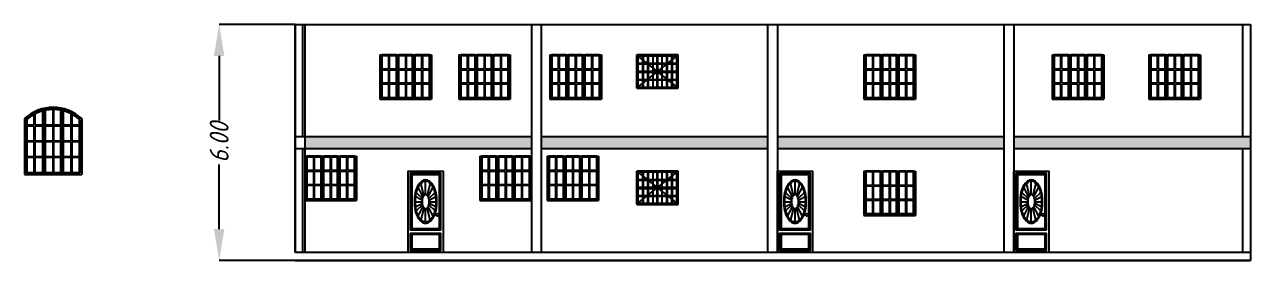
# Model space of a CAD drawing. Header units: millimetres. Extents: x 160413 to 1199701, y -1249241 to 191487.
# Drawn here: x 302335 to 333465, y -695135 to -689135 of the extents above; entities that cross this region are included whole.
import ezdxf

# ---------------------------------------------------------------- set-up
doc = ezdxf.new("R2010")
doc.units = ezdxf.units.MM
doc.header["$PDSIZE"] = -1
doc.styles.add('Geniso', font='geniso.shx', dxfattribs={"oblique": 15})
doc.dimstyles.new('Scale 1B2', dxfattribs={"dimscale": 0.32, "dimtxt": 1500, "dimasz": 2500, "dimexe": 0.18, "dimexo": 0.0625, "dimgap": 0.09, "dimtad": 0, "dimlfac": 0.001, "dimzin": 0, "dimdsep": 46, "dimtxsty": 'Geniso', "dimcen": 0.09, "dimclrd": 1, "dimclre": 1, "dimadec": 0, "dimazin": 0, "dimtfac": 1, "dimtofl": 0, "dimtmove": 0, "dimatfit": 3, "dimfxl": 1, "dimtolj": 1, "dimtzin": 0, "dimarcsym": 0})

# ---------------------------------------------------------------- blocks, each defined once
blk = doc.blocks.new('*D297')
at = {"color": 1, "lineweight": -2, "transparency": 16777216}
for p, q in [((309205, -689135), (307276, -689135)), ((307276, -689935), (307276, -691576)), ((307276, -694335), (307276, -692694)), ((309205, -695135), (307276, -695135))]:
    blk.add_line(p, q, dxfattribs=at)
at = {"color": 1, "transparency": 16777216}
for points in [[(307143, -689935), (307409, -689935), (307276, -689135)], [(307143, -694335), (307409, -694335), (307276, -695135)]]:
    blk.add_solid(points, dxfattribs=at)
at = {"layer": 'Defpoints', "color": 0, "transparency": 16777216}
for p in [(309205, -689135), (307276, -695135), (309205, -695135)]:
    blk.add_point(p, dxfattribs=at)
at = {"color": 0, "transparency": 16777216, "insert": (307276, -692135), "char_height": 480, "attachment_point": 5, "rotation": 90, "style": 'Geniso'}
blk.add_mtext('\\A1;6.00', dxfattribs=at)
blk = doc.blocks.new('Door - Fancy 36 in.')
for p, q in [((33.8, 81.8), (2.2, 81.8)), ((2.2, 81.8), (2.2, 23.2)), ((2.2, 81.8), (3.8, 80.2)), ((32.2, 80.2), (3.8, 80.2)), ((3.8, 80.2), (3.8, 24.8)), ((32.2, 80.2), (33.8, 81.8)), ((32.2, 24.8), (32.2, 80.2)), ((33.8, 23.2), (33.8, 81.8)), ((15.3, 57.8), (10.3, 67.5)), ((16.3, 59.2), (13.2, 71.3)), ((18, 59.8), (18, 73.6)), ((22.8, 71.3), (19.7, 59.1)), ((20.7, 57.7), (25.7, 67.5)), ((7, 52.5), (14.4, 52.5)), ((14.4, 54.2), (7.4, 57.7)), ((7.4, 47.3), (14.4, 50.8)), ((8.2, 62), (14.7, 55.7)), ((27.8, 62), (21.4, 55.8)), ((28.6, 47.3), (21.5, 50.8)), ((21.6, 54.2), (28.6, 57.7)), ((21.7, 52.5), (28.9, 52.5)), ((14.7, 49.3), (8.2, 43)), ((10.3, 37.6), (15.3, 47.2)), ((16.3, 45.9), (13.2, 33.8)), ((18, 31.6), (18, 45.2)), ((22.8, 33.8), (19.7, 45.9)), ((25.7, 37.6), (20.7, 47.3)), ((21.3, 49.3), (27.8, 43)), ((3.8, 24.8), (2.2, 23.2)), ((33.8, 23.2), (2.2, 23.2)), ((2.2, 20.2), (33.8, 20.2)), ((2.2, 20.2), (2.2, 2.2)), ((2.2, 20.2), (3.8, 18.8)), ((3.8, 24.8), (32.2, 24.8)), ((32.2, 18.8), (3.8, 18.8)), ((3.8, 18.8), (3.8, 3.8)), ((33.8, 23.2), (32.2, 24.8)), ((32.2, 24.8), (32.2, 24.8)), ((32.2, 18.8), (33.8, 20.2)), ((32.2, 3.8), (32.2, 18.8)), ((33.8, 2.2), (33.8, 20.2)), ((3.8, 3.8), (2.2, 2.2)), ((2.2, 2.2), (33.8, 2.2)), ((3.8, 3.8), (32.2, 3.8)), ((33.8, 2.2), (32.2, 3.8))]:
    blk.add_line(p, q)
blk.add_lwpolyline([(0, 0), (0, 84), (36, 84), (36, 0)], close=True)
at = {"linetype": 'Continuous'}
for points in [[(18, 30.2, 0.169807), (22, 31.6, 0.105036), (26.2, 36.8, 0.066925), (28.7, 43.5, 0.05307), (29.6, 52.6, 0.05307), (28.7, 61.6, 0.066925), (26.2, 68.4, 0.105036), (22, 73.5, 0.169807), (18, 74.9, 0.169807), (14, 73.5, 0.105036), (9.8, 68.4, 0.066925), (7.3, 61.6, 0.05307), (6.4, 52.6, 0.05307), (7.3, 43.5, 0.066925), (9.8, 36.8, 0.105036), (14, 31.6, 0.169807)], [(18, 31.6, 0.169807), (21.7, 32.9, 0.105036), (25.7, 37.7, 0.066925), (28, 44.1, 0.05307), (28.9, 52.6, 0.05307), (28, 61.1, 0.066925), (25.7, 67.4, 0.105036), (21.7, 72.3, 0.169807), (18, 73.6, 0.169807), (14.3, 72.3, 0.105036), (10.3, 67.4, 0.066925), (8, 61.1, 0.05307), (7.1, 52.6, 0.05307), (8, 44.1, 0.066925), (10.3, 37.7, 0.105036), (14.3, 32.9, 0.169807)], [(18, 45.2, 0.173818), (19.2, 45.7, 0.104363), (20.6, 47.3, 0.065303), (21.4, 49.6, 0.051449), (21.7, 52.5, 0.051449), (21.4, 55.5, 0.065303), (20.6, 57.7, 0.104363), (19.2, 59.4, 0.173818), (18, 59.8, 0.173818), (16.8, 59.4, 0.104363), (15.4, 57.7, 0.065303), (14.6, 55.5, 0.051449), (14.3, 52.5, 0.051449), (14.6, 49.6, 0.065303), (15.4, 47.3, 0.104363), (16.8, 45.7, 0.173818)]]:
    blk.add_lwpolyline(points, format="xyb", close=True, dxfattribs=at)
blk.add_circle((30, 39), 1.25)
blk.add_point((32.2, 80.2))
blk = doc.blocks.new('A$C7B1C3008')
for p, q in [((1.157, 3.14), (1.157, 4.041)), ((1.197, 0.09), (1.197, 4.051)), ((1.297, 0.09), (1.297, 4.074)), ((1.335, 3.14), (1.335, 4.082)), ((1.814, 2.123), (1.814, 4.129)), ((1.874, 2.123), (1.874, 4.129)), ((2.305, 3.14), (2.305, 4.082)), ((2.343, 0.09), (2.343, 4.074)), ((2.443, 0.09), (2.443, 4.051)), ((2.483, 3.14), (2.483, 4.041)), ((0, 3.548), (0, 0)), ((0.1, 3.504), (0.1, 0.09)), ((0.138, 3.487), (0.138, 3.14)), ((0.617, 3.14), (0.138, 3.14)), ((0.617, 3.14), (0.617, 3.824)), ((0.677, 3.14), (0.677, 3.856)), ((1.157, 3.14), (0.677, 3.14)), ((1.814, 3.14), (1.335, 3.14)), ((2.305, 3.14), (1.874, 3.14)), ((2.963, 3.14), (2.483, 3.14)), ((2.963, 2.123), (2.963, 3.856)), ((3.023, 2.123), (3.023, 3.824)), ((3.502, 3.14), (3.023, 3.14)), ((3.502, 3.14), (3.502, 3.487)), ((3.54, 3.504), (3.54, 0.09)), ((3.64, 3.548), (3.64, 0)), ((0.138, 3.08), (0.138, 2.123)), ((0.617, 3.08), (0.138, 3.08)), ((0.617, 2.123), (0.617, 3.08)), ((0.677, 2.123), (0.677, 3.08)), ((1.157, 3.08), (0.677, 3.08)), ((1.157, 2.123), (1.157, 3.08)), ((1.335, 2.123), (1.335, 3.08)), ((1.814, 3.08), (1.335, 3.08)), ((2.305, 3.08), (1.874, 3.08)), ((2.305, 2.123), (2.305, 3.08)), ((2.483, 2.123), (2.483, 3.08)), ((2.963, 3.08), (2.483, 3.08)), ((3.502, 3.08), (3.023, 3.08)), ((3.502, 2.123), (3.502, 3.08)), ((0.617, 2.123), (0.138, 2.123)), ((0.138, 2.063), (0.138, 1.126)), ((0.617, 2.063), (0.138, 2.063)), ((0.617, 1.126), (0.617, 2.063)), ((1.157, 2.123), (0.677, 2.123)), ((0.677, 1.126), (0.677, 2.063)), ((1.157, 2.063), (0.677, 2.063)), ((1.157, 1.126), (1.157, 2.063)), ((1.814, 2.123), (1.335, 2.123)), ((1.335, 1.126), (1.335, 2.063)), ((1.814, 2.063), (1.335, 2.063)), ((1.814, 1.126), (1.814, 2.063)), ((2.305, 2.123), (1.874, 2.123)), ((1.874, 1.126), (1.874, 2.063)), ((2.305, 2.063), (1.874, 2.063)), ((2.305, 1.126), (2.305, 2.063)), ((2.963, 2.123), (2.483, 2.123)), ((2.483, 1.126), (2.483, 2.063)), ((2.963, 2.063), (2.483, 2.063)), ((2.963, 0.128), (2.963, 2.063)), ((3.502, 2.123), (3.023, 2.123)), ((3.502, 2.063), (3.023, 2.063)), ((3.023, 0.128), (3.023, 2.063)), ((3.502, 1.126), (3.502, 2.063)), ((0.617, 1.126), (0.138, 1.126)), ((0.138, 1.066), (0.138, 0.128)), ((0.617, 1.066), (0.138, 1.066)), ((0.617, 0.128), (0.617, 1.066)), ((1.157, 1.126), (0.677, 1.126)), ((1.157, 1.066), (0.677, 1.066)), ((0.677, 0.128), (0.677, 1.066)), ((1.157, 0.128), (1.157, 1.066)), ((1.814, 1.126), (1.335, 1.126)), ((1.814, 1.066), (1.335, 1.066)), ((1.335, 0.128), (1.335, 1.066)), ((1.814, 0.128), (1.814, 1.066)), ((2.305, 1.126), (1.874, 1.126)), ((2.305, 1.066), (1.874, 1.066)), ((1.874, 0.128), (1.874, 1.066)), ((2.305, 0.128), (2.305, 1.066)), ((2.963, 1.126), (2.483, 1.126)), ((2.963, 1.066), (2.483, 1.066)), ((2.483, 0.128), (2.483, 1.066)), ((3.502, 1.126), (3.023, 1.126)), ((3.502, 1.066), (3.023, 1.066)), ((3.502, 0.128), (3.502, 1.066)), ((0.1, 0.09), (3.54, 0.09)), ((0.1, 0.09), (3.54, 0.09)), ((0.138, 0.128), (1.157, 0.128)), ((1.335, 0.128), (2.305, 0.128)), ((2.483, 0.128), (3.502, 0.128)), ((0, 0), (3.64, 0))]:
    blk.add_line(p, q)
for radius, start, end in [(2.662, 46.87469, 133.12531), (2.562, 47.83652, 132.16348), (2.524, 48.2179, 131.7821)]:
    blk.add_arc((1.82, 1.605), radius, start, end)
blk = doc.blocks.new('A$C68F70356')
for p, q in [((3.04, 2.452), (0, 2.452)), ((3.04, 2.452), (0, 2.452)), ((0, 2.452), (0, 0)), ((0, 0), (0, 2.452)), ((2.959, 2.372), (0.081, 2.372)), ((0.081, 0.081), (2.959, 2.372)), ((0.081, 2.372), (2.959, 0.081)), ((0.081, 2.372), (0.081, 0.081)), ((0.081, 1.838), (1.186, 1.838)), ((0.43, 2.372), (0.43, 1.838)), ((0.468, 2.372), (0.468, 1.838)), ((0.798, 2.372), (0.798, 1.838)), ((0.837, 2.372), (0.837, 1.838)), ((1.186, 2.372), (1.186, 1.266)), ((1.186, 1.838), (2.959, 1.838)), ((1.486, 2.372), (1.486, 1.838)), ((1.525, 2.372), (1.525, 1.838)), ((1.854, 2.372), (1.854, 1.266)), ((2.203, 2.372), (2.203, 1.838)), ((2.242, 2.372), (2.242, 1.838)), ((2.571, 2.372), (2.571, 1.838)), ((2.61, 2.372), (2.61, 1.838)), ((2.959, 0.081), (2.959, 2.372)), ((3.04, 0), (3.04, 2.452)), ((3.04, 0), (3.04, 2.452)), ((0.081, 1.8), (1.186, 1.8)), ((0.081, 1.266), (2.959, 1.266)), ((0.081, 1.186), (2.959, 1.186)), ((0.43, 1.8), (0.43, 1.266)), ((0.43, 1.186), (0.43, 0.653)), ((0.468, 1.8), (0.468, 1.266)), ((0.468, 1.186), (0.468, 0.653)), ((0.798, 1.8), (0.798, 1.266)), ((0.798, 1.186), (0.798, 0.653)), ((0.837, 1.8), (0.837, 1.266)), ((0.837, 1.186), (0.837, 0.653)), ((1.186, 1.8), (2.959, 1.8)), ((1.186, 1.186), (1.186, 0.081)), ((1.486, 1.8), (1.486, 1.266)), ((1.486, 1.186), (1.486, 0.653)), ((1.525, 1.8), (1.525, 1.266)), ((1.525, 1.186), (1.525, 0.653)), ((1.854, 1.186), (1.854, 0.081)), ((2.203, 1.8), (2.203, 1.266)), ((2.203, 1.186), (2.203, 0.653)), ((2.242, 1.8), (2.242, 1.266)), ((2.242, 1.186), (2.242, 0.653)), ((2.571, 1.8), (2.571, 1.266)), ((2.571, 1.186), (2.571, 0.653)), ((2.61, 1.8), (2.61, 1.266)), ((2.61, 1.186), (2.61, 0.653)), ((0, 0), (3.04, 0)), ((3.04, 0), (0, 0)), ((0.081, 0.653), (1.186, 0.653)), ((0.081, 0.614), (1.186, 0.614)), ((0.081, 0.081), (2.959, 0.081)), ((0.43, 0.614), (0.43, 0.081)), ((0.468, 0.614), (0.468, 0.081)), ((0.798, 0.614), (0.798, 0.081)), ((0.837, 0.614), (0.837, 0.081)), ((1.186, 0.653), (2.959, 0.653)), ((1.186, 0.614), (2.959, 0.614)), ((1.486, 0.614), (1.486, 0.081)), ((1.525, 0.614), (1.525, 0.081)), ((2.203, 0.614), (2.203, 0.081)), ((2.242, 0.614), (2.242, 0.081)), ((2.571, 0.614), (2.571, 0.081)), ((2.61, 0.614), (2.61, 0.081))]:
    blk.add_line(p, q)

msp = doc.modelspace()

# ---------------------------------------------------------------- hatches: boundary and pattern name
h = msp.add_hatch()
h.set_pattern_fill('AR-CONC', color=1)
h.set_pattern_definition([(50, (14421.2, -135050), (182.18467, -15.939086), [19.05, -209.55]), (355, (14421.2, -135050), (-35.24342, 191.056845), [15.24, -167.640584]), (100.451445, (14436.38, -135051.33), (146.941247, 175.11775), [16.19001, -178.090245]), (46.1842, (14421.2, -134999.2), (271.07904, -42.04233), [28.575, -314.325]), (96.635558, (14443.8, -135002.7), (237.40413, 247.42612), [24.28502, -267.13561]), (351.18415, (14421.2, -134999.2), (237.40413, 247.42612), [22.85997, -251.45973]), (21, (14446.6, -135011.9), (151.61439, -102.265198), [19.05, -209.55]), (326, (14446.6, -135011.9), (61.80203, 184.187966), [15.24, -167.64]), (71.451445, (14459.23, -135020.42), (213.41642, 81.92277), [16.19001, -178.08994]), (37.5, (14421.2, -135050), (3.088603, 84.555039), [0, -165.608, 0, -170.18, 0, -168.275]), (7.5, (14421.2, -135050), (66.819663, 100.180575), [0, -97.028, 0, -161.798, 0, -64.135]), (327.5, (14364.555, -135050), (135.590595, -5.728744), [0, -63.5, 0, -198.12, 0, -262.89]), (317.5, (14339.16, -135050), (148.129181, 25.42649), [0, -82.55, 0, -131.572, 0, -186.69])])
h.paths.add_polyline_path([(309455.066, -691985.372), (309455.066, -692285.372), (315205.066, -692285.372), (315205.066, -691985.372)])
h.paths.add_polyline_path([(321205.066, -692285.372), (321205.066, -691985.372), (315455.066, -691985.372), (315455.066, -692285.372)])
h.paths.add_polyline_path([(327205.066, -692285.372), (327205.066, -691985.372), (321455.066, -691985.372), (321455.066, -692285.372)])
h.paths.add_polyline_path([(327455.066, -691985.372), (327455.066, -692285.372), (333465.061, -692285.372), (333465.061, -691985.372)])

# ---------------------------------------------------------------- linework, layer by layer
at = {"color": 1}
for p, q in [((309205.066, -689135.372), (333465.061, -689135.372)), ((309205.066, -694935.372), (309205.066, -689135.372)), ((309405.066, -691985.372), (309405.066, -689135.372)), ((333265.061, -689135.372), (333265.061, -691985.372)), ((333465.061, -689135.372), (333465.061, -695135.372)), ((311360.923, -689906.893), (312669.21, -689906.893)), ((313360.923, -689906.893), (314669.21, -689906.893)), ((315675.923, -689906.893), (316984.21, -689906.893)), ((323650.923, -689906.893), (324959.21, -689906.893)), ((328430.438, -689906.893), (329738.726, -689906.893)), ((330884.091, -689906.893), (332192.378, -689906.893)), ((309205.066, -691985.372), (315205.066, -691985.372)), ((315455.066, -691985.372), (321205.066, -691985.372)), ((321455.066, -691985.372), (327205.066, -691985.372)), ((327455.066, -691985.372), (333465.061, -691985.372)), ((309205.066, -692285.372), (315205.066, -692285.372)), ((309405.066, -694935.372), (309405.066, -692285.372)), ((315455.066, -692285.372), (321205.066, -692285.372)), ((321455.066, -692285.372), (327205.066, -692285.372)), ((327455.066, -692285.372), (333465.061, -692285.372)), ((333265.061, -692285.372), (333265.061, -694935.372)), ((309455.066, -692485.372), (310763.354, -692485.372)), ((313896.779, -692485.372), (315205.066, -692485.372)), ((315605.066, -692485.372), (316913.354, -692485.372)), ((323650.923, -692861.028), (324959.21, -692861.028)), ((333465.061, -694935.372), (309205.066, -694935.372)), ((333465.061, -695135.372), (309205.066, -695135.372)), ((309205.066, -695135.372), (333465.061, -695135.372))]:
    msp.add_line(p, q, dxfattribs=at)
at = {"color": 3}
for p, q in [((309205.066, -689135.372), (309205.066, -694935.372)), ((309455.066, -689135.372), (309455.066, -694935.372)), ((315205.066, -689135.372), (315205.066, -694935.372)), ((315455.066, -689135.372), (315455.066, -694935.372)), ((321205.066, -689135.372), (321205.066, -694935.372)), ((321455.066, -689135.372), (321455.066, -694935.372)), ((327205.066, -689135.372), (327205.066, -694935.372)), ((327455.066, -689135.372), (327455.066, -694935.372))]:
    msp.add_line(p, q, dxfattribs=at)
for p, q in [((311360.923, -689906.893), (311360.923, -691035.372)), ((311396.865, -689906.893), (311396.865, -691002.89)), ((311582.804, -689906.893), (311410.523, -689906.893)), ((311582.804, -689928.458), (311410.523, -689928.458)), ((311410.523, -689928.458), (311410.523, -690272.225)), ((311582.804, -690272.225), (311582.804, -689928.458)), ((311776.651, -689906.893), (311604.37, -689906.893)), ((311776.651, -689928.458), (311604.37, -689928.458)), ((311604.37, -690272.225), (311604.37, -689928.458)), ((311776.651, -690272.225), (311776.651, -689928.458)), ((311791.028, -691002.89), (311791.028, -689906.893)), ((311826.97, -691002.89), (311826.97, -689906.893)), ((312012.91, -689906.893), (311840.628, -689906.893)), ((312012.91, -689928.458), (311840.628, -689928.458)), ((311840.628, -690272.225), (311840.628, -689928.458)), ((312012.91, -690272.225), (312012.91, -689906.893)), ((312189.505, -689906.893), (312034.475, -689906.893)), ((312034.475, -690272.225), (312034.475, -689906.893)), ((312189.505, -689928.458), (312034.475, -689928.458)), ((312189.505, -690272.225), (312189.505, -689928.458)), ((312203.163, -691002.89), (312203.163, -689906.893)), ((312239.105, -691002.89), (312239.105, -689906.893)), ((312425.763, -689906.893), (312253.481, -689906.893)), ((312425.763, -689928.458), (312253.481, -689928.458)), ((312253.481, -690272.225), (312253.481, -689928.458)), ((312425.763, -690272.225), (312425.763, -689906.893)), ((312619.61, -689906.893), (312447.328, -689906.893)), ((312447.328, -690272.225), (312447.328, -689906.893)), ((312619.61, -689928.458), (312447.328, -689928.458)), ((312619.61, -690272.225), (312619.61, -689928.458)), ((312633.268, -689906.893), (312633.268, -691002.89)), ((312669.21, -689906.893), (312669.21, -691035.372)), ((313360.923, -689906.893), (313360.923, -691035.372)), ((313396.865, -689906.893), (313396.865, -691002.89)), ((313582.804, -689906.893), (313410.523, -689906.893)), ((313582.804, -689928.458), (313410.523, -689928.458)), ((313410.523, -689928.458), (313410.523, -690272.225)), ((313582.804, -690272.225), (313582.804, -689928.458)), ((313776.651, -689906.893), (313604.37, -689906.893)), ((313776.651, -689928.458), (313604.37, -689928.458)), ((313604.37, -690272.225), (313604.37, -689928.458)), ((313776.651, -690272.225), (313776.651, -689928.458)), ((313791.028, -691002.89), (313791.028, -689906.893)), ((313826.97, -691002.89), (313826.97, -689906.893)), ((314012.91, -689906.893), (313840.628, -689906.893)), ((314012.91, -689928.458), (313840.628, -689928.458)), ((313840.628, -690272.225), (313840.628, -689928.458)), ((314012.91, -690272.225), (314012.91, -689906.893)), ((314189.505, -689906.893), (314034.475, -689906.893)), ((314034.475, -690272.225), (314034.475, -689906.893)), ((314189.505, -689928.458), (314034.475, -689928.458)), ((314189.505, -690272.225), (314189.505, -689928.458)), ((314203.163, -691002.89), (314203.163, -689906.893)), ((314239.105, -691002.89), (314239.105, -689906.893)), ((314425.763, -689906.893), (314253.481, -689906.893)), ((314425.763, -689928.458), (314253.481, -689928.458)), ((314253.481, -690272.225), (314253.481, -689928.458)), ((314425.763, -690272.225), (314425.763, -689906.893)), ((314619.61, -689906.893), (314447.328, -689906.893)), ((314447.328, -690272.225), (314447.328, -689906.893)), ((314619.61, -689928.458), (314447.328, -689928.458)), ((314619.61, -690272.225), (314619.61, -689928.458)), ((314633.268, -689906.893), (314633.268, -691002.89)), ((314669.21, -689906.893), (314669.21, -691035.372)), ((315675.923, -689906.893), (315675.923, -691035.372)), ((315711.865, -689906.893), (315711.865, -691002.89)), ((315897.804, -689906.893), (315725.523, -689906.893)), ((315897.804, -689928.458), (315725.523, -689928.458)), ((315725.523, -689928.458), (315725.523, -690272.225)), ((315897.804, -690272.225), (315897.804, -689928.458)), ((316091.651, -689906.893), (315919.37, -689906.893)), ((316091.651, -689928.458), (315919.37, -689928.458)), ((315919.37, -690272.225), (315919.37, -689928.458)), ((316091.651, -690272.225), (316091.651, -689928.458)), ((316106.028, -691002.89), (316106.028, -689906.893)), ((316141.97, -691002.89), (316141.97, -689906.893)), ((316327.91, -689906.893), (316155.628, -689906.893)), ((316327.91, -689928.458), (316155.628, -689928.458)), ((316155.628, -690272.225), (316155.628, -689928.458)), ((316327.91, -690272.225), (316327.91, -689906.893)), ((316504.505, -689906.893), (316349.475, -689906.893)), ((316349.475, -690272.225), (316349.475, -689906.893)), ((316504.505, -689928.458), (316349.475, -689928.458)), ((316504.505, -690272.225), (316504.505, -689928.458)), ((316518.163, -691002.89), (316518.163, -689906.893)), ((316554.105, -691002.89), (316554.105, -689906.893)), ((316740.763, -689906.893), (316568.481, -689906.893)), ((316740.763, -689928.458), (316568.481, -689928.458)), ((316568.481, -690272.225), (316568.481, -689928.458)), ((316740.763, -690272.225), (316740.763, -689906.893)), ((316934.61, -689906.893), (316762.328, -689906.893)), ((316762.328, -690272.225), (316762.328, -689906.893)), ((316934.61, -689928.458), (316762.328, -689928.458)), ((316934.61, -690272.225), (316934.61, -689928.458)), ((316948.268, -689906.893), (316948.268, -691002.89)), ((316984.21, -689906.893), (316984.21, -691035.372)), ((323650.923, -689906.893), (323650.923, -691035.372)), ((323686.865, -689906.893), (323686.865, -691002.89)), ((323872.804, -689906.893), (323700.523, -689906.893)), ((323872.804, -689928.458), (323700.523, -689928.458)), ((323700.523, -689928.458), (323700.523, -690272.225)), ((323872.804, -690272.225), (323872.804, -689928.458)), ((324066.651, -689906.893), (323894.37, -689906.893)), ((324066.651, -689928.458), (323894.37, -689928.458)), ((323894.37, -690272.225), (323894.37, -689928.458)), ((324066.651, -690272.225), (324066.651, -689928.458)), ((324081.028, -691002.89), (324081.028, -689906.893)), ((324116.97, -691002.89), (324116.97, -689906.893)), ((324302.91, -689906.893), (324130.628, -689906.893)), ((324302.91, -689928.458), (324130.628, -689928.458)), ((324130.628, -690272.225), (324130.628, -689928.458)), ((324302.91, -690272.225), (324302.91, -689906.893)), ((324479.505, -689906.893), (324324.475, -689906.893)), ((324324.475, -690272.225), (324324.475, -689906.893)), ((324479.505, -689928.458), (324324.475, -689928.458)), ((324479.505, -690272.225), (324479.505, -689928.458)), ((324493.163, -691002.89), (324493.163, -689906.893)), ((324529.105, -691002.89), (324529.105, -689906.893)), ((324715.763, -689906.893), (324543.481, -689906.893)), ((324715.763, -689928.458), (324543.481, -689928.458)), ((324543.481, -690272.225), (324543.481, -689928.458)), ((324715.763, -690272.225), (324715.763, -689906.893)), ((324909.61, -689906.893), (324737.328, -689906.893)), ((324737.328, -690272.225), (324737.328, -689906.893)), ((324909.61, -689928.458), (324737.328, -689928.458)), ((324909.61, -690272.225), (324909.61, -689928.458)), ((324923.268, -689906.893), (324923.268, -691002.89)), ((324959.21, -689906.893), (324959.21, -691035.372)), ((328430.438, -689906.893), (328430.438, -691035.372)), ((328466.38, -689906.893), (328466.38, -691002.89)), ((328652.32, -689906.893), (328480.038, -689906.893)), ((328652.32, -689928.458), (328480.038, -689928.458)), ((328480.038, -689928.458), (328480.038, -690272.225)), ((328652.32, -690272.225), (328652.32, -689928.458)), ((328846.167, -689906.893), (328673.885, -689906.893)), ((328846.167, -689928.458), (328673.885, -689928.458)), ((328673.885, -690272.225), (328673.885, -689928.458)), ((328846.167, -690272.225), (328846.167, -689928.458)), ((328860.544, -691002.89), (328860.544, -689906.893)), ((328896.486, -691002.89), (328896.486, -689906.893)), ((329082.425, -689906.893), (328910.144, -689906.893)), ((329082.425, -689928.458), (328910.144, -689928.458)), ((328910.144, -690272.225), (328910.144, -689928.458)), ((329082.425, -690272.225), (329082.425, -689906.893)), ((329259.02, -689906.893), (329103.991, -689906.893)), ((329103.991, -690272.225), (329103.991, -689906.893)), ((329259.02, -689928.458), (329103.991, -689928.458)), ((329259.02, -690272.225), (329259.02, -689928.458)), ((329272.678, -691002.89), (329272.678, -689906.893)), ((329308.62, -691002.89), (329308.62, -689906.893)), ((329495.279, -689906.893), (329322.997, -689906.893)), ((329495.279, -689928.458), (329322.997, -689928.458)), ((329322.997, -690272.225), (329322.997, -689928.458)), ((329495.279, -690272.225), (329495.279, -689906.893)), ((329689.126, -689906.893), (329516.844, -689906.893)), ((329516.844, -690272.225), (329516.844, -689906.893)), ((329689.126, -689928.458), (329516.844, -689928.458)), ((329689.126, -690272.225), (329689.126, -689928.458)), ((329702.784, -689906.893), (329702.784, -691002.89)), ((329738.726, -689906.893), (329738.726, -691035.372)), ((330884.091, -689906.893), (330884.091, -691035.372)), ((330920.033, -689906.893), (330920.033, -691002.89)), ((331105.973, -689906.893), (330933.691, -689906.893)), ((331105.973, -689928.458), (330933.691, -689928.458)), ((330933.691, -689928.458), (330933.691, -690272.225)), ((331105.973, -690272.225), (331105.973, -689928.458)), ((331299.82, -689906.893), (331127.538, -689906.893)), ((331299.82, -689928.458), (331127.538, -689928.458)), ((331127.538, -690272.225), (331127.538, -689928.458)), ((331299.82, -690272.225), (331299.82, -689928.458)), ((331314.196, -691002.89), (331314.196, -689906.893)), ((331350.138, -691002.89), (331350.138, -689906.893)), ((331536.078, -689906.893), (331363.796, -689906.893)), ((331536.078, -689928.458), (331363.796, -689928.458)), ((331363.796, -690272.225), (331363.796, -689928.458)), ((331536.078, -690272.225), (331536.078, -689906.893)), ((331712.673, -689906.893), (331557.643, -689906.893)), ((331557.643, -690272.225), (331557.643, -689906.893)), ((331712.673, -689928.458), (331557.643, -689928.458)), ((331712.673, -690272.225), (331712.673, -689928.458)), ((331726.331, -691002.89), (331726.331, -689906.893)), ((331762.273, -691002.89), (331762.273, -689906.893)), ((331948.931, -689906.893), (331776.65, -689906.893)), ((331948.931, -689928.458), (331776.65, -689928.458)), ((331776.65, -690272.225), (331776.65, -689928.458)), ((331948.931, -690272.225), (331948.931, -689906.893)), ((332142.778, -689906.893), (331970.497, -689906.893)), ((331970.497, -690272.225), (331970.497, -689906.893)), ((332142.778, -689928.458), (331970.497, -689928.458)), ((332142.778, -690272.225), (332142.778, -689928.458)), ((332156.436, -689906.893), (332156.436, -691002.89)), ((332192.378, -689906.893), (332192.378, -691035.372)), ((311582.804, -690272.225), (311410.523, -690272.225)), ((311410.523, -690293.79), (311410.523, -690630.729)), ((311582.804, -690293.79), (311410.523, -690293.79)), ((311582.804, -690630.729), (311582.804, -690293.79)), ((311776.651, -690272.225), (311604.37, -690272.225)), ((311604.37, -690630.729), (311604.37, -690293.79)), ((311776.651, -690293.79), (311604.37, -690293.79)), ((311776.651, -690630.729), (311776.651, -690293.79)), ((312012.91, -690272.225), (311840.628, -690272.225)), ((311840.628, -690630.729), (311840.628, -690293.79)), ((312012.91, -690293.79), (311840.628, -690293.79)), ((312012.91, -690630.729), (312012.91, -690293.79)), ((312189.505, -690272.225), (312034.475, -690272.225)), ((312034.475, -690630.729), (312034.475, -690293.79)), ((312189.505, -690293.79), (312034.475, -690293.79)), ((312189.505, -690630.729), (312189.505, -690293.79)), ((312425.763, -690272.225), (312253.481, -690272.225)), ((312253.481, -690630.729), (312253.481, -690293.79)), ((312425.763, -690293.79), (312253.481, -690293.79)), ((312425.763, -690989.232), (312425.763, -690293.79)), ((312619.61, -690272.225), (312447.328, -690272.225)), ((312619.61, -690293.79), (312447.328, -690293.79)), ((312447.328, -690989.232), (312447.328, -690293.79)), ((312619.61, -690630.729), (312619.61, -690293.79)), ((313582.804, -690272.225), (313410.523, -690272.225)), ((313410.523, -690293.79), (313410.523, -690630.729)), ((313582.804, -690293.79), (313410.523, -690293.79)), ((313582.804, -690630.729), (313582.804, -690293.79)), ((313776.651, -690272.225), (313604.37, -690272.225)), ((313604.37, -690630.729), (313604.37, -690293.79)), ((313776.651, -690293.79), (313604.37, -690293.79)), ((313776.651, -690630.729), (313776.651, -690293.79)), ((314012.91, -690272.225), (313840.628, -690272.225)), ((313840.628, -690630.729), (313840.628, -690293.79)), ((314012.91, -690293.79), (313840.628, -690293.79)), ((314012.91, -690630.729), (314012.91, -690293.79)), ((314189.505, -690272.225), (314034.475, -690272.225)), ((314034.475, -690630.729), (314034.475, -690293.79)), ((314189.505, -690293.79), (314034.475, -690293.79)), ((314189.505, -690630.729), (314189.505, -690293.79)), ((314425.763, -690272.225), (314253.481, -690272.225)), ((314253.481, -690630.729), (314253.481, -690293.79)), ((314425.763, -690293.79), (314253.481, -690293.79)), ((314425.763, -690989.232), (314425.763, -690293.79)), ((314619.61, -690272.225), (314447.328, -690272.225)), ((314619.61, -690293.79), (314447.328, -690293.79)), ((314447.328, -690989.232), (314447.328, -690293.79)), ((314619.61, -690630.729), (314619.61, -690293.79)), ((315897.804, -690272.225), (315725.523, -690272.225)), ((315725.523, -690293.79), (315725.523, -690630.729)), ((315897.804, -690293.79), (315725.523, -690293.79)), ((315897.804, -690630.729), (315897.804, -690293.79)), ((316091.651, -690272.225), (315919.37, -690272.225)), ((315919.37, -690630.729), (315919.37, -690293.79)), ((316091.651, -690293.79), (315919.37, -690293.79)), ((316091.651, -690630.729), (316091.651, -690293.79)), ((316327.91, -690272.225), (316155.628, -690272.225)), ((316155.628, -690630.729), (316155.628, -690293.79)), ((316327.91, -690293.79), (316155.628, -690293.79)), ((316327.91, -690630.729), (316327.91, -690293.79)), ((316504.505, -690272.225), (316349.475, -690272.225)), ((316349.475, -690630.729), (316349.475, -690293.79)), ((316504.505, -690293.79), (316349.475, -690293.79)), ((316504.505, -690630.729), (316504.505, -690293.79)), ((316740.763, -690272.225), (316568.481, -690272.225)), ((316568.481, -690630.729), (316568.481, -690293.79)), ((316740.763, -690293.79), (316568.481, -690293.79)), ((316740.763, -690989.232), (316740.763, -690293.79)), ((316934.61, -690272.225), (316762.328, -690272.225)), ((316934.61, -690293.79), (316762.328, -690293.79)), ((316762.328, -690989.232), (316762.328, -690293.79)), ((316934.61, -690630.729), (316934.61, -690293.79)), ((323872.804, -690272.225), (323700.523, -690272.225)), ((323700.523, -690293.79), (323700.523, -690630.729)), ((323872.804, -690293.79), (323700.523, -690293.79)), ((323872.804, -690630.729), (323872.804, -690293.79)), ((324066.651, -690272.225), (323894.37, -690272.225)), ((323894.37, -690630.729), (323894.37, -690293.79)), ((324066.651, -690293.79), (323894.37, -690293.79)), ((324066.651, -690630.729), (324066.651, -690293.79)), ((324302.91, -690272.225), (324130.628, -690272.225)), ((324130.628, -690630.729), (324130.628, -690293.79)), ((324302.91, -690293.79), (324130.628, -690293.79)), ((324302.91, -690630.729), (324302.91, -690293.79)), ((324479.505, -690272.225), (324324.475, -690272.225)), ((324324.475, -690630.729), (324324.475, -690293.79)), ((324479.505, -690293.79), (324324.475, -690293.79)), ((324479.505, -690630.729), (324479.505, -690293.79)), ((324715.763, -690272.225), (324543.481, -690272.225)), ((324543.481, -690630.729), (324543.481, -690293.79)), ((324715.763, -690293.79), (324543.481, -690293.79)), ((324715.763, -690989.232), (324715.763, -690293.79)), ((324909.61, -690272.225), (324737.328, -690272.225)), ((324909.61, -690293.79), (324737.328, -690293.79)), ((324737.328, -690989.232), (324737.328, -690293.79)), ((324909.61, -690630.729), (324909.61, -690293.79)), ((328652.32, -690272.225), (328480.038, -690272.225)), ((328480.038, -690293.79), (328480.038, -690630.729)), ((328652.32, -690293.79), (328480.038, -690293.79)), ((328652.32, -690630.729), (328652.32, -690293.79)), ((328846.167, -690272.225), (328673.885, -690272.225)), ((328673.885, -690630.729), (328673.885, -690293.79)), ((328846.167, -690293.79), (328673.885, -690293.79)), ((328846.167, -690630.729), (328846.167, -690293.79)), ((329082.425, -690272.225), (328910.144, -690272.225)), ((328910.144, -690630.729), (328910.144, -690293.79)), ((329082.425, -690293.79), (328910.144, -690293.79)), ((329082.425, -690630.729), (329082.425, -690293.79)), ((329259.02, -690272.225), (329103.991, -690272.225)), ((329103.991, -690630.729), (329103.991, -690293.79)), ((329259.02, -690293.79), (329103.991, -690293.79)), ((329259.02, -690630.729), (329259.02, -690293.79)), ((329495.279, -690272.225), (329322.997, -690272.225)), ((329322.997, -690630.729), (329322.997, -690293.79)), ((329495.279, -690293.79), (329322.997, -690293.79)), ((329495.279, -690989.232), (329495.279, -690293.79)), ((329689.126, -690272.225), (329516.844, -690272.225)), ((329689.126, -690293.79), (329516.844, -690293.79)), ((329516.844, -690989.232), (329516.844, -690293.79)), ((329689.126, -690630.729), (329689.126, -690293.79)), ((331105.973, -690272.225), (330933.691, -690272.225)), ((330933.691, -690293.79), (330933.691, -690630.729)), ((331105.973, -690293.79), (330933.691, -690293.79)), ((331105.973, -690630.729), (331105.973, -690293.79)), ((331299.82, -690272.225), (331127.538, -690272.225)), ((331127.538, -690630.729), (331127.538, -690293.79)), ((331299.82, -690293.79), (331127.538, -690293.79)), ((331299.82, -690630.729), (331299.82, -690293.79)), ((331536.078, -690272.225), (331363.796, -690272.225)), ((331363.796, -690630.729), (331363.796, -690293.79)), ((331536.078, -690293.79), (331363.796, -690293.79)), ((331536.078, -690630.729), (331536.078, -690293.79)), ((331712.673, -690272.225), (331557.643, -690272.225)), ((331557.643, -690630.729), (331557.643, -690293.79)), ((331712.673, -690293.79), (331557.643, -690293.79)), ((331712.673, -690630.729), (331712.673, -690293.79)), ((331948.931, -690272.225), (331776.65, -690272.225)), ((331776.65, -690630.729), (331776.65, -690293.79)), ((331948.931, -690293.79), (331776.65, -690293.79)), ((331948.931, -690989.232), (331948.931, -690293.79)), ((332142.778, -690272.225), (331970.497, -690272.225)), ((332142.778, -690293.79), (331970.497, -690293.79)), ((331970.497, -690989.232), (331970.497, -690293.79)), ((332142.778, -690630.729), (332142.778, -690293.79)), ((311582.804, -690630.729), (311410.523, -690630.729)), ((311410.523, -690652.294), (311410.523, -690989.232)), ((311582.804, -690652.294), (311410.523, -690652.294)), ((311582.804, -690989.232), (311582.804, -690652.294)), ((311776.651, -690630.729), (311604.37, -690630.729)), ((311776.651, -690652.294), (311604.37, -690652.294)), ((311604.37, -690989.232), (311604.37, -690652.294)), ((311776.651, -690989.232), (311776.651, -690652.294)), ((312012.91, -690630.729), (311840.628, -690630.729)), ((312012.91, -690652.294), (311840.628, -690652.294)), ((311840.628, -690989.232), (311840.628, -690652.294)), ((312012.91, -690989.232), (312012.91, -690652.294)), ((312189.505, -690630.729), (312034.475, -690630.729)), ((312189.505, -690652.294), (312034.475, -690652.294)), ((312034.475, -690989.232), (312034.475, -690652.294)), ((312189.505, -690989.232), (312189.505, -690652.294)), ((312425.763, -690630.729), (312253.481, -690630.729)), ((312425.763, -690652.294), (312253.481, -690652.294)), ((312253.481, -690989.232), (312253.481, -690652.294)), ((312619.61, -690630.729), (312447.328, -690630.729)), ((312619.61, -690652.294), (312447.328, -690652.294)), ((312619.61, -690989.232), (312619.61, -690652.294)), ((313582.804, -690630.729), (313410.523, -690630.729)), ((313410.523, -690652.294), (313410.523, -690989.232)), ((313582.804, -690652.294), (313410.523, -690652.294)), ((313582.804, -690989.232), (313582.804, -690652.294)), ((313776.651, -690630.729), (313604.37, -690630.729)), ((313776.651, -690652.294), (313604.37, -690652.294)), ((313604.37, -690989.232), (313604.37, -690652.294)), ((313776.651, -690989.232), (313776.651, -690652.294)), ((314012.91, -690630.729), (313840.628, -690630.729)), ((314012.91, -690652.294), (313840.628, -690652.294)), ((313840.628, -690989.232), (313840.628, -690652.294)), ((314012.91, -690989.232), (314012.91, -690652.294)), ((314189.505, -690630.729), (314034.475, -690630.729)), ((314189.505, -690652.294), (314034.475, -690652.294)), ((314034.475, -690989.232), (314034.475, -690652.294)), ((314189.505, -690989.232), (314189.505, -690652.294)), ((314425.763, -690630.729), (314253.481, -690630.729)), ((314425.763, -690652.294), (314253.481, -690652.294)), ((314253.481, -690989.232), (314253.481, -690652.294)), ((314619.61, -690630.729), (314447.328, -690630.729)), ((314619.61, -690652.294), (314447.328, -690652.294)), ((314619.61, -690989.232), (314619.61, -690652.294)), ((315897.804, -690630.729), (315725.523, -690630.729)), ((315725.523, -690652.294), (315725.523, -690989.232)), ((315897.804, -690652.294), (315725.523, -690652.294)), ((315897.804, -690989.232), (315897.804, -690652.294)), ((316091.651, -690630.729), (315919.37, -690630.729)), ((316091.651, -690652.294), (315919.37, -690652.294)), ((315919.37, -690989.232), (315919.37, -690652.294)), ((316091.651, -690989.232), (316091.651, -690652.294)), ((316327.91, -690630.729), (316155.628, -690630.729)), ((316327.91, -690652.294), (316155.628, -690652.294)), ((316155.628, -690989.232), (316155.628, -690652.294)), ((316327.91, -690989.232), (316327.91, -690652.294)), ((316504.505, -690630.729), (316349.475, -690630.729)), ((316504.505, -690652.294), (316349.475, -690652.294)), ((316349.475, -690989.232), (316349.475, -690652.294)), ((316504.505, -690989.232), (316504.505, -690652.294)), ((316740.763, -690630.729), (316568.481, -690630.729)), ((316740.763, -690652.294), (316568.481, -690652.294)), ((316568.481, -690989.232), (316568.481, -690652.294)), ((316934.61, -690630.729), (316762.328, -690630.729)), ((316934.61, -690652.294), (316762.328, -690652.294)), ((316934.61, -690989.232), (316934.61, -690652.294)), ((323872.804, -690630.729), (323700.523, -690630.729)), ((323700.523, -690652.294), (323700.523, -690989.232)), ((323872.804, -690652.294), (323700.523, -690652.294)), ((323872.804, -690989.232), (323872.804, -690652.294)), ((324066.651, -690630.729), (323894.37, -690630.729)), ((324066.651, -690652.294), (323894.37, -690652.294)), ((323894.37, -690989.232), (323894.37, -690652.294)), ((324066.651, -690989.232), (324066.651, -690652.294)), ((324302.91, -690630.729), (324130.628, -690630.729)), ((324302.91, -690652.294), (324130.628, -690652.294)), ((324130.628, -690989.232), (324130.628, -690652.294)), ((324302.91, -690989.232), (324302.91, -690652.294)), ((324479.505, -690630.729), (324324.475, -690630.729)), ((324479.505, -690652.294), (324324.475, -690652.294)), ((324324.475, -690989.232), (324324.475, -690652.294)), ((324479.505, -690989.232), (324479.505, -690652.294)), ((324715.763, -690630.729), (324543.481, -690630.729)), ((324715.763, -690652.294), (324543.481, -690652.294)), ((324543.481, -690989.232), (324543.481, -690652.294)), ((324909.61, -690630.729), (324737.328, -690630.729)), ((324909.61, -690652.294), (324737.328, -690652.294)), ((324909.61, -690989.232), (324909.61, -690652.294)), ((328652.32, -690630.729), (328480.038, -690630.729)), ((328480.038, -690652.294), (328480.038, -690989.232)), ((328652.32, -690652.294), (328480.038, -690652.294)), ((328652.32, -690989.232), (328652.32, -690652.294)), ((328846.167, -690630.729), (328673.885, -690630.729)), ((328846.167, -690652.294), (328673.885, -690652.294)), ((328673.885, -690989.232), (328673.885, -690652.294)), ((328846.167, -690989.232), (328846.167, -690652.294)), ((329082.425, -690630.729), (328910.144, -690630.729)), ((329082.425, -690652.294), (328910.144, -690652.294)), ((328910.144, -690989.232), (328910.144, -690652.294)), ((329082.425, -690989.232), (329082.425, -690652.294)), ((329259.02, -690630.729), (329103.991, -690630.729)), ((329259.02, -690652.294), (329103.991, -690652.294)), ((329103.991, -690989.232), (329103.991, -690652.294)), ((329259.02, -690989.232), (329259.02, -690652.294)), ((329495.279, -690630.729), (329322.997, -690630.729)), ((329495.279, -690652.294), (329322.997, -690652.294)), ((329322.997, -690989.232), (329322.997, -690652.294)), ((329689.126, -690630.729), (329516.844, -690630.729)), ((329689.126, -690652.294), (329516.844, -690652.294)), ((329689.126, -690989.232), (329689.126, -690652.294)), ((331105.973, -690630.729), (330933.691, -690630.729)), ((330933.691, -690652.294), (330933.691, -690989.232)), ((331105.973, -690652.294), (330933.691, -690652.294)), ((331105.973, -690989.232), (331105.973, -690652.294)), ((331299.82, -690630.729), (331127.538, -690630.729)), ((331299.82, -690652.294), (331127.538, -690652.294)), ((331127.538, -690989.232), (331127.538, -690652.294)), ((331299.82, -690989.232), (331299.82, -690652.294)), ((331536.078, -690630.729), (331363.796, -690630.729)), ((331536.078, -690652.294), (331363.796, -690652.294)), ((331363.796, -690989.232), (331363.796, -690652.294)), ((331536.078, -690989.232), (331536.078, -690652.294)), ((331712.673, -690630.729), (331557.643, -690630.729)), ((331712.673, -690652.294), (331557.643, -690652.294)), ((331557.643, -690989.232), (331557.643, -690652.294)), ((331712.673, -690989.232), (331712.673, -690652.294)), ((331948.931, -690630.729), (331776.65, -690630.729)), ((331948.931, -690652.294), (331776.65, -690652.294)), ((331776.65, -690989.232), (331776.65, -690652.294)), ((332142.778, -690630.729), (331970.497, -690630.729)), ((332142.778, -690652.294), (331970.497, -690652.294)), ((332142.778, -690989.232), (332142.778, -690652.294)), ((311360.923, -691035.372), (312669.21, -691035.372)), ((311396.865, -691002.89), (312633.268, -691002.89)), ((311396.865, -691002.89), (312633.268, -691002.89)), ((311410.523, -690989.232), (311776.651, -690989.232)), ((311840.628, -690989.232), (312189.505, -690989.232)), ((312253.481, -690989.232), (312619.61, -690989.232)), ((313360.923, -691035.372), (314669.21, -691035.372)), ((313396.865, -691002.89), (314633.268, -691002.89)), ((313396.865, -691002.89), (314633.268, -691002.89)), ((313410.523, -690989.232), (313776.651, -690989.232)), ((313840.628, -690989.232), (314189.505, -690989.232)), ((314253.481, -690989.232), (314619.61, -690989.232)), ((315675.923, -691035.372), (316984.21, -691035.372)), ((315711.865, -691002.89), (316948.268, -691002.89)), ((315711.865, -691002.89), (316948.268, -691002.89)), ((315725.523, -690989.232), (316091.651, -690989.232)), ((316155.628, -690989.232), (316504.505, -690989.232)), ((316568.481, -690989.232), (316934.61, -690989.232)), ((323650.923, -691035.372), (324959.21, -691035.372)), ((323686.865, -691002.89), (324923.268, -691002.89)), ((323686.865, -691002.89), (324923.268, -691002.89)), ((323700.523, -690989.232), (324066.651, -690989.232)), ((324130.628, -690989.232), (324479.505, -690989.232)), ((324543.481, -690989.232), (324909.61, -690989.232)), ((328430.438, -691035.372), (329738.726, -691035.372)), ((328466.38, -691002.89), (329702.784, -691002.89)), ((328466.38, -691002.89), (329702.784, -691002.89)), ((328480.038, -690989.232), (328846.167, -690989.232)), ((328910.144, -690989.232), (329259.02, -690989.232)), ((329322.997, -690989.232), (329689.126, -690989.232)), ((330884.091, -691035.372), (332192.378, -691035.372)), ((330920.033, -691002.89), (332156.436, -691002.89)), ((330920.033, -691002.89), (332156.436, -691002.89)), ((330933.691, -690989.232), (331299.82, -690989.232)), ((331363.796, -690989.232), (331712.673, -690989.232)), ((331776.65, -690989.232), (332142.778, -690989.232)), ((309455.066, -692485.372), (309455.066, -693613.852)), ((309491.008, -692485.372), (309491.008, -693581.369)), ((309676.948, -692485.372), (309504.666, -692485.372)), ((309504.666, -692506.938), (309504.666, -692850.705)), ((309676.948, -692506.938), (309504.666, -692506.938)), ((309676.948, -692850.705), (309676.948, -692506.938)), ((309870.795, -692485.372), (309698.513, -692485.372)), ((309698.513, -692850.705), (309698.513, -692506.938)), ((309870.795, -692506.938), (309698.513, -692506.938)), ((309870.795, -692850.705), (309870.795, -692506.938)), ((309885.172, -693581.369), (309885.172, -692485.372)), ((309921.114, -693581.369), (309921.114, -692485.372)), ((310107.054, -692485.372), (309934.772, -692485.372)), ((309934.772, -692850.705), (309934.772, -692506.938)), ((310107.054, -692506.938), (309934.772, -692506.938)), ((310107.054, -692850.705), (310107.054, -692485.372)), ((310128.619, -692850.705), (310128.619, -692485.372)), ((310283.648, -692485.372), (310128.619, -692485.372)), ((310283.648, -692506.938), (310128.619, -692506.938)), ((310283.648, -692850.705), (310283.648, -692506.938)), ((310297.306, -693581.369), (310297.306, -692485.372)), ((310333.248, -693581.369), (310333.248, -692485.372)), ((310519.907, -692485.372), (310347.625, -692485.372)), ((310347.625, -692850.705), (310347.625, -692506.938)), ((310519.907, -692506.938), (310347.625, -692506.938)), ((310519.907, -692850.705), (310519.907, -692485.372)), ((310541.472, -692850.705), (310541.472, -692485.372)), ((310713.754, -692485.372), (310541.472, -692485.372)), ((310713.754, -692506.938), (310541.472, -692506.938)), ((310713.754, -692850.705), (310713.754, -692506.938)), ((310727.412, -692485.372), (310727.412, -693581.369)), ((310763.354, -692485.372), (310763.354, -693613.852)), ((313896.779, -692485.372), (313896.779, -693613.852)), ((313932.721, -692485.372), (313932.721, -693581.369)), ((314118.661, -692485.372), (313946.379, -692485.372)), ((314118.661, -692506.938), (313946.379, -692506.938)), ((313946.379, -692506.938), (313946.379, -692850.705)), ((314118.661, -692850.705), (314118.661, -692506.938)), ((314312.508, -692485.372), (314140.226, -692485.372)), ((314312.508, -692506.938), (314140.226, -692506.938)), ((314140.226, -692850.705), (314140.226, -692506.938)), ((314312.508, -692850.705), (314312.508, -692506.938)), ((314326.884, -693581.369), (314326.884, -692485.372)), ((314362.826, -693581.369), (314362.826, -692485.372)), ((314548.766, -692485.372), (314376.484, -692485.372)), ((314548.766, -692506.938), (314376.484, -692506.938)), ((314376.484, -692850.705), (314376.484, -692506.938)), ((314548.766, -692850.705), (314548.766, -692485.372)), ((314725.361, -692485.372), (314570.331, -692485.372)), ((314570.331, -692850.705), (314570.331, -692485.372)), ((314725.361, -692506.938), (314570.331, -692506.938)), ((314725.361, -692850.705), (314725.361, -692506.938)), ((314739.019, -693581.369), (314739.019, -692485.372)), ((314774.961, -693581.369), (314774.961, -692485.372)), ((314961.619, -692485.372), (314789.338, -692485.372)), ((314961.619, -692506.938), (314789.338, -692506.938)), ((314789.338, -692850.705), (314789.338, -692506.938)), ((314961.619, -692850.705), (314961.619, -692485.372)), ((315155.466, -692485.372), (314983.185, -692485.372)), ((314983.185, -692850.705), (314983.185, -692485.372)), ((315155.466, -692506.938), (314983.185, -692506.938)), ((315155.466, -692850.705), (315155.466, -692506.938)), ((315169.124, -692485.372), (315169.124, -693581.369)), ((315205.066, -692485.372), (315205.066, -693613.852)), ((315605.066, -692485.372), (315605.066, -693613.852)), ((315641.008, -692485.372), (315641.008, -693581.369)), ((315826.948, -692485.372), (315654.666, -692485.372)), ((315826.948, -692506.938), (315654.666, -692506.938)), ((315654.666, -692506.938), (315654.666, -692850.705)), ((315826.948, -692850.705), (315826.948, -692506.938)), ((316020.795, -692485.372), (315848.513, -692485.372)), ((316020.795, -692506.938), (315848.513, -692506.938)), ((315848.513, -692850.705), (315848.513, -692506.938)), ((316020.795, -692850.705), (316020.795, -692506.938)), ((316035.172, -693581.369), (316035.172, -692485.372)), ((316071.114, -693581.369), (316071.114, -692485.372)), ((316257.054, -692485.372), (316084.772, -692485.372)), ((316257.054, -692506.938), (316084.772, -692506.938)), ((316084.772, -692850.705), (316084.772, -692506.938)), ((316257.054, -692850.705), (316257.054, -692485.372)), ((316433.648, -692485.372), (316278.619, -692485.372)), ((316278.619, -692850.705), (316278.619, -692485.372)), ((316433.648, -692506.938), (316278.619, -692506.938)), ((316433.648, -692850.705), (316433.648, -692506.938)), ((316447.306, -693581.369), (316447.306, -692485.372)), ((316483.248, -693581.369), (316483.248, -692485.372)), ((316669.907, -692485.372), (316497.625, -692485.372)), ((316669.907, -692506.938), (316497.625, -692506.938)), ((316497.625, -692850.705), (316497.625, -692506.938)), ((316669.907, -692850.705), (316669.907, -692485.372)), ((316863.754, -692485.372), (316691.472, -692485.372)), ((316691.472, -692850.705), (316691.472, -692485.372)), ((316863.754, -692506.938), (316691.472, -692506.938)), ((316863.754, -692850.705), (316863.754, -692506.938)), ((316877.412, -692485.372), (316877.412, -693581.369)), ((316913.354, -692485.372), (316913.354, -693613.852)), ((309676.948, -692850.705), (309504.666, -692850.705)), ((309504.666, -692872.27), (309504.666, -693209.208)), ((309676.948, -692872.27), (309504.666, -692872.27)), ((309676.948, -693209.208), (309676.948, -692872.27)), ((309870.795, -692850.705), (309698.513, -692850.705)), ((309698.513, -693209.208), (309698.513, -692872.27)), ((309870.795, -692872.27), (309698.513, -692872.27)), ((309870.795, -693209.208), (309870.795, -692872.27)), ((310107.054, -692850.705), (309934.772, -692850.705)), ((309934.772, -693209.208), (309934.772, -692872.27)), ((310107.054, -692872.27), (309934.772, -692872.27)), ((310107.054, -693209.208), (310107.054, -692872.27)), ((310283.648, -692850.705), (310128.619, -692850.705)), ((310128.619, -693209.208), (310128.619, -692872.27)), ((310283.648, -692872.27), (310128.619, -692872.27)), ((310283.648, -693209.208), (310283.648, -692872.27)), ((310519.907, -692850.705), (310347.625, -692850.705)), ((310347.625, -693209.208), (310347.625, -692872.27)), ((310519.907, -692872.27), (310347.625, -692872.27)), ((310519.907, -693567.711), (310519.907, -692872.27)), ((310713.754, -692850.705), (310541.472, -692850.705)), ((310713.754, -692872.27), (310541.472, -692872.27)), ((310541.472, -693567.711), (310541.472, -692872.27)), ((310713.754, -693209.208), (310713.754, -692872.27)), ((314118.661, -692850.705), (313946.379, -692850.705)), ((313946.379, -692872.27), (313946.379, -693209.208)), ((314118.661, -692872.27), (313946.379, -692872.27)), ((314118.661, -693209.208), (314118.661, -692872.27)), ((314312.508, -692850.705), (314140.226, -692850.705)), ((314140.226, -693209.208), (314140.226, -692872.27)), ((314312.508, -692872.27), (314140.226, -692872.27)), ((314312.508, -693209.208), (314312.508, -692872.27)), ((314548.766, -692850.705), (314376.484, -692850.705)), ((314376.484, -693209.208), (314376.484, -692872.27)), ((314548.766, -692872.27), (314376.484, -692872.27)), ((314548.766, -693209.208), (314548.766, -692872.27)), ((314725.361, -692850.705), (314570.331, -692850.705)), ((314570.331, -693209.208), (314570.331, -692872.27)), ((314725.361, -692872.27), (314570.331, -692872.27)), ((314725.361, -693209.208), (314725.361, -692872.27)), ((314961.619, -692850.705), (314789.338, -692850.705)), ((314789.338, -693209.208), (314789.338, -692872.27)), ((314961.619, -692872.27), (314789.338, -692872.27)), ((314961.619, -693567.711), (314961.619, -692872.27)), ((315155.466, -692850.705), (314983.185, -692850.705)), ((315155.466, -692872.27), (314983.185, -692872.27)), ((314983.185, -693567.711), (314983.185, -692872.27)), ((315155.466, -693209.208), (315155.466, -692872.27)), ((315826.948, -692850.705), (315654.666, -692850.705)), ((315654.666, -692872.27), (315654.666, -693209.208)), ((315826.948, -692872.27), (315654.666, -692872.27)), ((315826.948, -693209.208), (315826.948, -692872.27)), ((316020.795, -692850.705), (315848.513, -692850.705)), ((315848.513, -693209.208), (315848.513, -692872.27)), ((316020.795, -692872.27), (315848.513, -692872.27)), ((316020.795, -693209.208), (316020.795, -692872.27)), ((316257.054, -692850.705), (316084.772, -692850.705)), ((316084.772, -693209.208), (316084.772, -692872.27)), ((316257.054, -692872.27), (316084.772, -692872.27)), ((316257.054, -693209.208), (316257.054, -692872.27)), ((316433.648, -692850.705), (316278.619, -692850.705)), ((316278.619, -693209.208), (316278.619, -692872.27)), ((316433.648, -692872.27), (316278.619, -692872.27)), ((316433.648, -693209.208), (316433.648, -692872.27)), ((316669.907, -692850.705), (316497.625, -692850.705)), ((316497.625, -693209.208), (316497.625, -692872.27)), ((316669.907, -692872.27), (316497.625, -692872.27)), ((316669.907, -693567.711), (316669.907, -692872.27)), ((316863.754, -692850.705), (316691.472, -692850.705)), ((316863.754, -692872.27), (316691.472, -692872.27)), ((316691.472, -693567.711), (316691.472, -692872.27)), ((316863.754, -693209.208), (316863.754, -692872.27)), ((323650.923, -692861.028), (323650.923, -693989.507)), ((323686.865, -692861.028), (323686.865, -693957.025)), ((323872.804, -692861.028), (323700.523, -692861.028)), ((323872.804, -692882.593), (323700.523, -692882.593)), ((323700.523, -692882.593), (323700.523, -693226.36)), ((323872.804, -693226.36), (323872.804, -692882.593)), ((324066.651, -692861.028), (323894.37, -692861.028)), ((324066.651, -692882.593), (323894.37, -692882.593)), ((323894.37, -693226.36), (323894.37, -692882.593)), ((324066.651, -693226.36), (324066.651, -692882.593)), ((324081.028, -693957.025), (324081.028, -692861.028)), ((324116.97, -693957.025), (324116.97, -692861.028)), ((324302.91, -692861.028), (324130.628, -692861.028)), ((324302.91, -692882.593), (324130.628, -692882.593)), ((324130.628, -693226.36), (324130.628, -692882.593)), ((324302.91, -693226.36), (324302.91, -692861.028)), ((324479.505, -692861.028), (324324.475, -692861.028)), ((324324.475, -693226.36), (324324.475, -692861.028)), ((324479.505, -692882.593), (324324.475, -692882.593)), ((324479.505, -693226.36), (324479.505, -692882.593)), ((324493.163, -693957.025), (324493.163, -692861.028)), ((324529.105, -693957.025), (324529.105, -692861.028)), ((324715.763, -692861.028), (324543.481, -692861.028)), ((324715.763, -692882.593), (324543.481, -692882.593)), ((324543.481, -693226.36), (324543.481, -692882.593)), ((324715.763, -693226.36), (324715.763, -692861.028)), ((324909.61, -692861.028), (324737.328, -692861.028)), ((324737.328, -693226.36), (324737.328, -692861.028)), ((324909.61, -692882.593), (324737.328, -692882.593)), ((324909.61, -693226.36), (324909.61, -692882.593)), ((324923.268, -692861.028), (324923.268, -693957.025)), ((324959.21, -692861.028), (324959.21, -693989.507)), ((309676.948, -693209.208), (309504.666, -693209.208)), ((309504.666, -693230.773), (309504.666, -693567.711)), ((309676.948, -693230.773), (309504.666, -693230.773)), ((309676.948, -693567.711), (309676.948, -693230.773)), ((309870.795, -693209.208), (309698.513, -693209.208)), ((309870.795, -693230.773), (309698.513, -693230.773)), ((309698.513, -693567.711), (309698.513, -693230.773)), ((309870.795, -693567.711), (309870.795, -693230.773)), ((310107.054, -693209.208), (309934.772, -693209.208)), ((310107.054, -693230.773), (309934.772, -693230.773)), ((309934.772, -693567.711), (309934.772, -693230.773)), ((310107.054, -693567.711), (310107.054, -693230.773)), ((310283.648, -693209.208), (310128.619, -693209.208)), ((310283.648, -693230.773), (310128.619, -693230.773)), ((310128.619, -693567.711), (310128.619, -693230.773)), ((310283.648, -693567.711), (310283.648, -693230.773)), ((310519.907, -693209.208), (310347.625, -693209.208)), ((310519.907, -693230.773), (310347.625, -693230.773)), ((310347.625, -693567.711), (310347.625, -693230.773)), ((310713.754, -693209.208), (310541.472, -693209.208)), ((310713.754, -693230.773), (310541.472, -693230.773)), ((310713.754, -693567.711), (310713.754, -693230.773)), ((314118.661, -693209.208), (313946.379, -693209.208)), ((313946.379, -693230.773), (313946.379, -693567.711)), ((314118.661, -693230.773), (313946.379, -693230.773)), ((314118.661, -693567.711), (314118.661, -693230.773)), ((314312.508, -693209.208), (314140.226, -693209.208)), ((314312.508, -693230.773), (314140.226, -693230.773)), ((314140.226, -693567.711), (314140.226, -693230.773)), ((314312.508, -693567.711), (314312.508, -693230.773)), ((314548.766, -693209.208), (314376.484, -693209.208)), ((314548.766, -693230.773), (314376.484, -693230.773)), ((314376.484, -693567.711), (314376.484, -693230.773)), ((314548.766, -693567.711), (314548.766, -693230.773)), ((314725.361, -693209.208), (314570.331, -693209.208)), ((314725.361, -693230.773), (314570.331, -693230.773)), ((314570.331, -693567.711), (314570.331, -693230.773)), ((314725.361, -693567.711), (314725.361, -693230.773)), ((314961.619, -693209.208), (314789.338, -693209.208)), ((314961.619, -693230.773), (314789.338, -693230.773)), ((314789.338, -693567.711), (314789.338, -693230.773)), ((315155.466, -693209.208), (314983.185, -693209.208)), ((315155.466, -693230.773), (314983.185, -693230.773)), ((315155.466, -693567.711), (315155.466, -693230.773)), ((315826.948, -693209.208), (315654.666, -693209.208)), ((315654.666, -693230.773), (315654.666, -693567.711)), ((315826.948, -693230.773), (315654.666, -693230.773)), ((315826.948, -693567.711), (315826.948, -693230.773)), ((316020.795, -693209.208), (315848.513, -693209.208)), ((316020.795, -693230.773), (315848.513, -693230.773)), ((315848.513, -693567.711), (315848.513, -693230.773)), ((316020.795, -693567.711), (316020.795, -693230.773)), ((316257.054, -693209.208), (316084.772, -693209.208)), ((316257.054, -693230.773), (316084.772, -693230.773)), ((316084.772, -693567.711), (316084.772, -693230.773)), ((316257.054, -693567.711), (316257.054, -693230.773)), ((316433.648, -693209.208), (316278.619, -693209.208)), ((316433.648, -693230.773), (316278.619, -693230.773)), ((316278.619, -693567.711), (316278.619, -693230.773)), ((316433.648, -693567.711), (316433.648, -693230.773)), ((316669.907, -693209.208), (316497.625, -693209.208)), ((316669.907, -693230.773), (316497.625, -693230.773)), ((316497.625, -693567.711), (316497.625, -693230.773)), ((316863.754, -693209.208), (316691.472, -693209.208)), ((316863.754, -693230.773), (316691.472, -693230.773)), ((316863.754, -693567.711), (316863.754, -693230.773)), ((323872.804, -693226.36), (323700.523, -693226.36)), ((323700.523, -693247.925), (323700.523, -693584.864)), ((323872.804, -693247.925), (323700.523, -693247.925)), ((323872.804, -693584.864), (323872.804, -693247.925)), ((324066.651, -693226.36), (323894.37, -693226.36)), ((323894.37, -693584.864), (323894.37, -693247.925)), ((324066.651, -693247.925), (323894.37, -693247.925)), ((324066.651, -693584.864), (324066.651, -693247.925)), ((324302.91, -693226.36), (324130.628, -693226.36)), ((324130.628, -693584.864), (324130.628, -693247.925)), ((324302.91, -693247.925), (324130.628, -693247.925)), ((324302.91, -693584.864), (324302.91, -693247.925)), ((324479.505, -693226.36), (324324.475, -693226.36)), ((324324.475, -693584.864), (324324.475, -693247.925)), ((324479.505, -693247.925), (324324.475, -693247.925)), ((324479.505, -693584.864), (324479.505, -693247.925)), ((324715.763, -693226.36), (324543.481, -693226.36)), ((324543.481, -693584.864), (324543.481, -693247.925)), ((324715.763, -693247.925), (324543.481, -693247.925)), ((324715.763, -693943.367), (324715.763, -693247.925)), ((324909.61, -693226.36), (324737.328, -693226.36)), ((324909.61, -693247.925), (324737.328, -693247.925)), ((324737.328, -693943.367), (324737.328, -693247.925)), ((324909.61, -693584.864), (324909.61, -693247.925)), ((309491.008, -693581.369), (310727.412, -693581.369)), ((309491.008, -693581.369), (310727.412, -693581.369)), ((309504.666, -693567.711), (309870.795, -693567.711)), ((309934.772, -693567.711), (310283.648, -693567.711)), ((310347.625, -693567.711), (310713.754, -693567.711)), ((313932.721, -693581.369), (315169.124, -693581.369)), ((313932.721, -693581.369), (315169.124, -693581.369)), ((313946.379, -693567.711), (314312.508, -693567.711)), ((314376.484, -693567.711), (314725.361, -693567.711)), ((314789.338, -693567.711), (315155.466, -693567.711)), ((315641.008, -693581.369), (316877.412, -693581.369)), ((315641.008, -693581.369), (316877.412, -693581.369)), ((315654.666, -693567.711), (316020.795, -693567.711)), ((316084.772, -693567.711), (316433.648, -693567.711)), ((316497.625, -693567.711), (316863.754, -693567.711)), ((323872.804, -693584.864), (323700.523, -693584.864)), ((324066.651, -693584.864), (323894.37, -693584.864)), ((324302.91, -693584.864), (324130.628, -693584.864)), ((324479.505, -693584.864), (324324.475, -693584.864)), ((324715.763, -693584.864), (324543.481, -693584.864)), ((324909.61, -693584.864), (324737.328, -693584.864)), ((309455.066, -693613.852), (310763.354, -693613.852)), ((313896.779, -693613.852), (315205.066, -693613.852)), ((315605.066, -693613.852), (316913.354, -693613.852)), ((323700.523, -693606.429), (323700.523, -693943.367)), ((323872.804, -693606.429), (323700.523, -693606.429)), ((323872.804, -693943.367), (323872.804, -693606.429)), ((324066.651, -693606.429), (323894.37, -693606.429)), ((323894.37, -693943.367), (323894.37, -693606.429)), ((324066.651, -693943.367), (324066.651, -693606.429)), ((324302.91, -693606.429), (324130.628, -693606.429)), ((324130.628, -693943.367), (324130.628, -693606.429)), ((324302.91, -693943.367), (324302.91, -693606.429)), ((324479.505, -693606.429), (324324.475, -693606.429)), ((324324.475, -693943.367), (324324.475, -693606.429)), ((324479.505, -693943.367), (324479.505, -693606.429)), ((324715.763, -693606.429), (324543.481, -693606.429)), ((324543.481, -693943.367), (324543.481, -693606.429)), ((324909.61, -693606.429), (324737.328, -693606.429)), ((324909.61, -693943.367), (324909.61, -693606.429)), ((323650.923, -693989.507), (324959.21, -693989.507)), ((323686.865, -693957.025), (324923.268, -693957.025)), ((323686.865, -693957.025), (324923.268, -693957.025)), ((323700.523, -693943.367), (324066.651, -693943.367)), ((324130.628, -693943.367), (324479.505, -693943.367)), ((324543.481, -693943.367), (324909.61, -693943.367))]:
    msp.add_line(p, q)

# ---------------------------------------------------------------- block references
for name, p, xscale, yscale, zscale in [('A$C68F70356', (317881.719, -690755.094), 344.3076407171139, 344.3076407171139, 344.3076407171139), ('A$C7B1C3008', (302334.514, -692946.194), 399.3551293958412, 399.3551293958412, 399.3551293958412), ('Door - Fancy 36 in.', (312075.066, -694935.372), 24.67411345862529, 24.67411345862529, 24.67411345862529), ('A$C68F70356', (317881.719, -693709.229), 344.3076407171139, 344.3076407171139, 344.3076407171139), ('Door - Fancy 36 in.', (321455.066, -694935.372), 24.67411345862529, 24.67411345862529, 24.67411345862529), ('Door - Fancy 36 in.', (327455.066, -694935.372), 24.67411345862529, 24.67411345862529, 24.67411345862529)]:
    msp.add_blockref(name, p, dxfattribs=dict(xscale=xscale, yscale=yscale, zscale=zscale))

# ---------------------------------------------------------------- dimensions: what is measured, and where the dimension line sits
at = {"color": 1}
dim = msp.add_linear_dim(base=(307276.156, -695135.372), p1=(309205.066, -689135.372), p2=(309205.066, -695135.372), angle=90, dimstyle='Scale 1B2', dxfattribs=at)
dim.commit()
dim.dimension.update_dxf_attribs({"geometry": '*D297', "text_midpoint": (307276.156, -692135.372)})

doc.saveas('drawing.dxf')
